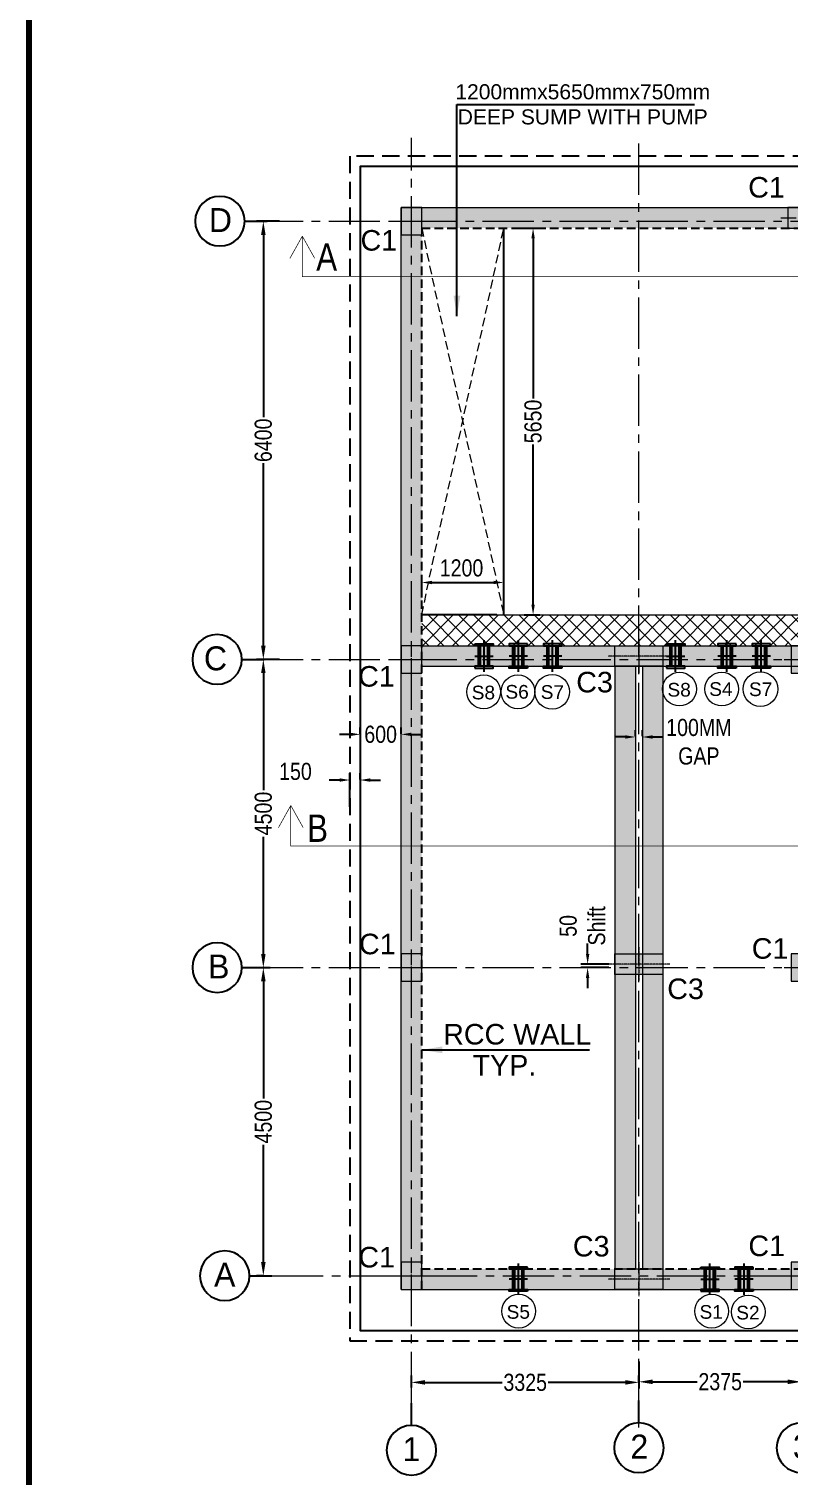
# Model space of a CAD drawing. Header units: inches. Extents: x -82712 to 364260, y -240815 to -94944.
# Drawn here: x -9960 to 1149, y -143851 to -122720 of the extents above; entities that cross this region are included whole.
import ezdxf
from ezdxf.enums import TextEntityAlignment as Align

# ---------------------------------------------------------------- set-up
doc = ezdxf.new("R2010")
doc.units = ezdxf.units.IN
doc.header["$MEASUREMENT"] = 0
for name, pattern in [('$DDT_AUDIT_GENERATED_(C)', [0]), ('CENTER', [2, 1.25, -0.25, 0.25, -0.25]), ('CENTER2', [1.125, 0.75, -0.125, 0.125, -0.125]), ('DASHED2', [0.375, 0.25, -0.125]), ('HIDDEN', [0.375, 0.25, -0.125]), ('{ Leader Line}', [0])]:
    doc.linetypes.add(name, pattern=pattern)
doc.layers.get('Defpoints').update_dxf_attribs({"color": 8})
for name, color, linetype, lineweight in [('CENTER LINE', 1, 'CENTER2', 18), ('COLUMN - HACTH - STR', 25, '$DDT_AUDIT_GENERATED_(C)', 15), ('COLUMN - STR', 6, 'Continuous', 13), ('DIM - TANK', 94, '{ Leader Line}', 13), ('Hach.', 252, 'Continuous', 9), ('HATCH', 252, 'Continuous', 15), ('SECTION', 60, 'Continuous', 30), ('SECTION -  LINE - STR', 3, 'Continuous', 20), ('text', 7, 'Continuous', 25)]:
    doc.layers.add(name, color=color, linetype=linetype, lineweight=lineweight)
for name, color, linetype in [('COL', 6, 'Continuous'), ('COL TEXT', 7, 'Continuous'), ('DIM.', 30, 'Continuous'), ('EDS-PL-FIXT', 30, 'Continuous'), ('EDS-W-SLEEVE', 6, 'Continuous'), ('FP-W-SLEEVE', 6, 'Continuous'), ('Grid', 8, 'CENTER2'), ('PCC', 252, 'DASHED2'), ('RAFT', 5, 'Continuous'), ('TITLE', 7, 'Continuous'), ('WALL', 1, 'Continuous')]:
    doc.layers.add(name, color=color, linetype=linetype)
doc.styles.add('Annotative', font='arial.ttf')
doc.styles.add('ARIAL NARROW', font='ARIALN.TTF')
doc.styles.add('HS', font='ARIALN.TTF', dxfattribs={"height": 0.25})
doc.styles.add('PRADEEP - BOLD - STR', font='ANTQUAB.TTF')
doc.dimstyles.new('ISO-10', dxfattribs={"dimtxt": 125, "dimasz": 100, "dimexe": 30, "dimexo": 60, "dimgap": 30, "dimtad": 0, "dimdec": 0, "dimzin": 0, "dimdsep": 46, "dimtxsty": 'ARIAL NARROW', "dimcen": 0.09, "dimadec": 0, "dimazin": 0, "dimtfac": 1, "dimtdec": 0, "dimtofl": 0, "dimtmove": 0, "dimatfit": 3, "dimfxl": 1, "dimtolj": 1, "dimtzin": 0, "dimlwe": 13, "dimarcsym": 0})
pattern_1 = [(50, (-4520.28, -125326.85), (358.63, -31.376), [37.5, -412.5]), (355, (-4520.28, -125326.85), (-69.3757, 376.096), [30, -330]), (100.4514, (-4490.4, -125329.47), (289.2544, 344.72), [31.87, -350.571]), (46.1842, (-4520.3, -125226.85), (533.621, -82.76), [56.25, -618.75]), (96.6356, (-4475.8, -125233.75), (467.331, 487.059), [47.805, -525.857]), (351.1842, (-4520.3, -125226.85), (467.331, 487.059), [45, -495]), (21, (-4470.28, -125251.85), (298.4535, -201.3094), [37.5, -412.5]), (326, (-4470.28, -125251.85), (121.6577, 362.575), [30, -330]), (71.4514, (-4445.4, -125268.63), (420.111, 161.2656), [31.87, -350.571]), (37.5, (-4520.28, -125326.85), (6.0799, 166.4469), [0, -326, 0, -335, 0, -331.25]), (7.5, (-4520.28, -125326.85), (131.5348, 197.2059), [0, -191, 0, -318.5, 0, -126.25]), (327.5, (-4631.78, -125326.85), (266.9112, -11.2774), [0, -125, 0, -390, 0, -517.5]), (317.5, (-4681.78, -125326.85), (291.593, 50.0525), [0, -162.5, 0, -259, 0, -367.5])]

# ---------------------------------------------------------------- blocks, each defined once
blk = doc.blocks.new('*D570')
at = {"layer": 'Defpoints', "color": 0, "ltscale": 200, "transparency": 16777216}
for p in [(-3020, -130803), (-4220, -131033), (-3020, -131077)]:
    blk.add_point(p, dxfattribs=at)
at = {"layer": 'DIM - TANK', "color": 0, "lineweight": -2, "ltscale": 200, "transparency": 16777216}
for p, q in [((-4220, -131023), (-4220, -130703)), ((-4070, -130803), (-3170, -130803)), ((-3020, -131067), (-3020, -130703))]:
    blk.add_line(p, q, dxfattribs=at)
at = {"layer": 'DIM - TANK', "color": 0, "ltscale": 200, "transparency": 16777216}
for points in [[(-4070, -130778), (-4070, -130828), (-4220, -130803)], [(-3170, -130778), (-3170, -130828), (-3020, -130803)]]:
    blk.add_solid(points, dxfattribs=at)
at = {"layer": 'DIM - TANK', "color": 0, "ltscale": 200, "transparency": 16777216, "insert": (-3638, -130592), "char_height": 250, "attachment_point": 5, "style": 'ARIAL NARROW'}
blk.add_mtext('\\A1;1200', dxfattribs=at)
blk = doc.blocks.new('*D571')
at = {"layer": 'Defpoints', "color": 0, "ltscale": 200, "transparency": 16777216}
for p in [(-2801, -125627), (-2592, -125627), (-2734, -131277)]:
    blk.add_point(p, dxfattribs=at)
at = {"layer": 'DIM - TANK', "color": 0, "lineweight": -2, "ltscale": 200, "transparency": 16777216}
for p, q in [((-2791, -125627), (-2492, -125627)), ((-2592, -125777), (-2592, -128116)), ((-2592, -131127), (-2592, -128788)), ((-2724, -131277), (-2492, -131277))]:
    blk.add_line(p, q, dxfattribs=at)
at = {"layer": 'DIM - TANK', "color": 0, "ltscale": 200, "transparency": 16777216}
for points in [[(-2617, -125777), (-2567, -125777), (-2592, -125627)], [(-2617, -131127), (-2567, -131127), (-2592, -131277)]]:
    blk.add_solid(points, dxfattribs=at)
at = {"layer": 'DIM - TANK', "color": 0, "ltscale": 200, "transparency": 16777216, "insert": (-2592, -128452), "char_height": 250, "attachment_point": 5, "rotation": 90, "style": 'ARIAL NARROW'}
blk.add_mtext('\\A1;5650', dxfattribs=at)
blk = doc.blocks.new('*D576')
at = {"layer": 'Defpoints', "color": 0, "ltscale": 200, "transparency": 16777216}
for p in [(-5120, -133021), (-5120, -133021), (-4520, -133021)]:
    blk.add_point(p, dxfattribs=at)
at = {"layer": 'DIM - TANK', "color": 0, "lineweight": -2, "ltscale": 200, "transparency": 16777216}
for p, q in [((-5270, -133021), (-5420, -133021)), ((-5120, -133011), (-5120, -132921)), ((-4520, -133011), (-4520, -132921)), ((-4370, -133021), (-4220, -133021))]:
    blk.add_line(p, q, dxfattribs=at)
at = {"layer": 'DIM - TANK', "color": 0, "ltscale": 200, "transparency": 16777216}
for points in [[(-5270, -132996), (-5270, -133046), (-5120, -133021)], [(-4370, -132996), (-4370, -133046), (-4520, -133021)]]:
    blk.add_solid(points, dxfattribs=at)
at = {"layer": 'DIM - TANK', "color": 0, "ltscale": 200, "transparency": 16777216, "insert": (-4820, -133021), "char_height": 250, "attachment_point": 5, "style": 'ARIAL NARROW'}
blk.add_mtext('\\A1;600', dxfattribs=at)
blk = doc.blocks.new('*D577')
at = {"layer": 'Defpoints', "color": 0, "ltscale": 200, "transparency": 16777216}
for p in [(-5270, -133688), (-5120, -133688), (-5270, -134091)]:
    blk.add_point(p, dxfattribs=at)
at = {"layer": 'DIM - TANK', "color": 0, "lineweight": -2, "ltscale": 200, "transparency": 16777216}
for p, q in [((-5420, -133688), (-5570, -133688)), ((-5270, -134081), (-5270, -133588)), ((-5120, -133678), (-5120, -133588)), ((-4970, -133688), (-4820, -133688))]:
    blk.add_line(p, q, dxfattribs=at)
at = {"layer": 'DIM - TANK', "color": 0, "ltscale": 200, "transparency": 16777216}
for points in [[(-5420, -133663), (-5420, -133713), (-5270, -133688)], [(-4970, -133663), (-4970, -133713), (-5120, -133688)]]:
    blk.add_solid(points, dxfattribs=at)
at = {"layer": 'DIM - TANK', "color": 0, "ltscale": 200, "transparency": 16777216, "insert": (-6065, -133563), "char_height": 250, "attachment_point": 5, "style": 'ARIAL NARROW'}
blk.add_mtext('\\A1;150', dxfattribs=at)
blk = doc.blocks.new('COL')
at = {"layer": 'COLUMN - HACTH - STR'}
blk.add_hatch(color=256, dxfattribs=at).paths.add_polyline_path([(-0.15, -0.2), (0.15, -0.2), (0.15, 0.2), (-0.15, 0.2)])
at = {"layer": 'CENTER LINE', "ltscale": 0.3}
for p, q in [((0, -0.3), (0, 0.3)), ((-0.25, 0), (0.25, 0))]:
    blk.add_line(p, q, dxfattribs=at)
at = {"layer": 'COLUMN - STR'}
blk.add_lwpolyline([(-0.15, -0.2), (0.15, -0.2), (0.15, 0.2), (-0.15, 0.2)], close=True, dxfattribs=at)
blk = doc.blocks.new('GT')
at = {"layer": 'Grid', "color": 1, "linetype": 'Continuous', "ltscale": 3}
blk.add_line((0, 0.436), (0, 0), dxfattribs=at)
blk.add_circle((0, 0.919), 0.483, dxfattribs=at)
blk = doc.blocks.new('*D951')
at = {"layer": 'Defpoints', "color": 0, "ltscale": 200, "transparency": 16777216}
for p in [(150, -17240), (3475, -17157), (3475, -17157)]:
    blk.add_point(p, dxfattribs=at)
at = {"layer": 'DIM.', "color": 0, "lineweight": -2, "ltscale": 200, "transparency": 16777216}
for p, q in [((150, -17230), (150, -17057)), ((3475, -17147), (3475, -17057)), ((350, -17157), (1476, -17157)), ((3275, -17157), (2149, -17157))]:
    blk.add_line(p, q, dxfattribs=at)
at = {"layer": 'DIM.', "color": 0, "ltscale": 200, "transparency": 16777216}
for points in [[(350, -17123), (350, -17190), (150, -17157)], [(3275, -17123), (3275, -17190), (3475, -17157)]]:
    blk.add_solid(points, dxfattribs=at)
at = {"layer": 'DIM.', "color": 0, "ltscale": 200, "transparency": 16777216, "insert": (1813, -17157), "char_height": 250, "attachment_point": 5, "style": 'ARIAL NARROW'}
blk.add_mtext('\\A1;3325', dxfattribs=at)
blk = doc.blocks.new('*D952')
at = {"layer": 'Defpoints', "color": 0, "ltscale": 200, "transparency": 16777216}
for p in [(5850, -17205), (12050, -17157), (12050, -17268)]:
    blk.add_point(p, dxfattribs=at)
at = {"layer": 'DIM.', "color": 0, "lineweight": -2, "ltscale": 200, "transparency": 16777216}
for p, q in [((5850, -17195), (5850, -17057)), ((12050, -17258), (12050, -17057)), ((6050, -17157), (8614, -17157)), ((11850, -17157), (9286, -17157))]:
    blk.add_line(p, q, dxfattribs=at)
at = {"layer": 'DIM.', "color": 0, "ltscale": 200, "transparency": 16777216}
for points in [[(6050, -17123), (6050, -17190), (5850, -17157)], [(11850, -17123), (11850, -17190), (12050, -17157)]]:
    blk.add_solid(points, dxfattribs=at)
at = {"layer": 'DIM.', "color": 0, "ltscale": 200, "transparency": 16777216, "insert": (8950, -17157), "char_height": 250, "attachment_point": 5, "style": 'ARIAL NARROW'}
blk.add_mtext('\\A1;6200', dxfattribs=at)
blk = doc.blocks.new('*D953')
at = {"layer": 'Defpoints', "color": 0, "ltscale": 200, "transparency": 16777216}
for p in [(12050, -17268), (18200, -17157), (18200, -17240)]:
    blk.add_point(p, dxfattribs=at)
at = {"layer": 'DIM.', "color": 0, "lineweight": -2, "ltscale": 200, "transparency": 16777216}
for p, q in [((12050, -17258), (12050, -17057)), ((18200, -17230), (18200, -17057)), ((12250, -17157), (14789, -17157)), ((18000, -17157), (15461, -17157))]:
    blk.add_line(p, q, dxfattribs=at)
at = {"layer": 'DIM.', "color": 0, "ltscale": 200, "transparency": 16777216}
for points in [[(12250, -17123), (12250, -17190), (12050, -17157)], [(18000, -17123), (18000, -17190), (18200, -17157)]]:
    blk.add_solid(points, dxfattribs=at)
at = {"layer": 'DIM.', "color": 0, "ltscale": 200, "transparency": 16777216, "insert": (15125, -17157), "char_height": 250, "attachment_point": 5, "style": 'ARIAL NARROW'}
blk.add_mtext('\\A1;6150', dxfattribs=at)
blk = doc.blocks.new('*D954')
at = {"layer": 'Defpoints', "color": 0, "ltscale": 200, "transparency": 16777216}
for p in [(-2014, -200), (-1770, -200), (-1770, -6600)]:
    blk.add_point(p, dxfattribs=at)
at = {"layer": 'DIM.', "color": 0, "lineweight": -2, "ltscale": 200, "transparency": 16777216}
for p, q in [((-1780, -200), (-2114, -200)), ((-2014, -400), (-2014, -3064)), ((-2014, -6400), (-2014, -3736)), ((-1780, -6600), (-2114, -6600))]:
    blk.add_line(p, q, dxfattribs=at)
at = {"layer": 'DIM.', "color": 0, "ltscale": 200, "transparency": 16777216}
for points in [[(-2047, -400), (-1981, -400), (-2014, -200)], [(-2047, -6400), (-1981, -6400), (-2014, -6600)]]:
    blk.add_solid(points, dxfattribs=at)
at = {"layer": 'DIM.', "color": 0, "ltscale": 200, "transparency": 16777216, "insert": (-2014, -3400), "char_height": 250, "attachment_point": 5, "rotation": 90, "style": 'ARIAL NARROW'}
blk.add_mtext('\\A1;6400', dxfattribs=at)
blk = doc.blocks.new('*D955')
at = {"layer": 'Defpoints', "color": 0, "ltscale": 200, "transparency": 16777216}
for p in [(-1831, -6600), (-2184, -11100), (-2014, -11100)]:
    blk.add_point(p, dxfattribs=at)
at = {"layer": 'DIM.', "color": 0, "lineweight": -2, "ltscale": 200, "transparency": 16777216}
for p, q in [((-1841, -6600), (-2114, -6600)), ((-2014, -6800), (-2014, -8510)), ((-2014, -10900), (-2014, -9190)), ((-2174, -11100), (-1914, -11100))]:
    blk.add_line(p, q, dxfattribs=at)
at = {"layer": 'DIM.', "color": 0, "ltscale": 200, "transparency": 16777216}
for points in [[(-2047, -6800), (-1981, -6800), (-2014, -6600)], [(-2047, -10900), (-1981, -10900), (-2014, -11100)]]:
    blk.add_solid(points, dxfattribs=at)
at = {"layer": 'DIM.', "color": 0, "ltscale": 200, "transparency": 16777216, "insert": (-2014, -8850), "char_height": 250, "attachment_point": 5, "rotation": 90, "style": 'ARIAL NARROW'}
blk.add_mtext('\\A1;4500', dxfattribs=at)
blk = doc.blocks.new('*D956')
at = {"layer": 'Defpoints', "color": 0, "ltscale": 200, "transparency": 16777216}
for p in [(-2184, -11100), (-2014, -15600), (-2008, -15600)]:
    blk.add_point(p, dxfattribs=at)
at = {"layer": 'DIM.', "color": 0, "lineweight": -2, "ltscale": 200, "transparency": 16777216}
for p, q in [((-2174, -11100), (-1914, -11100)), ((-2014, -11300), (-2014, -13010)), ((-2014, -15400), (-2014, -13690)), ((-2018, -15600), (-2114, -15600))]:
    blk.add_line(p, q, dxfattribs=at)
at = {"layer": 'DIM.', "color": 0, "ltscale": 200, "transparency": 16777216}
for points in [[(-2047, -11300), (-1981, -11300), (-2014, -11100)], [(-2047, -15400), (-1981, -15400), (-2014, -15600)]]:
    blk.add_solid(points, dxfattribs=at)
at = {"layer": 'DIM.', "color": 0, "ltscale": 200, "transparency": 16777216, "insert": (-2014, -13350), "char_height": 250, "attachment_point": 5, "rotation": 90, "style": 'ARIAL NARROW'}
blk.add_mtext('\\A1;4500', dxfattribs=at)
blk = doc.blocks.new('*D790')
at = {"layer": 'Defpoints', "color": 0, "ltscale": 200, "transparency": 16777216}
for p in [(3475, -16843), (5850, -16843), (5850, -17148)]:
    blk.add_point(p, dxfattribs=at)
at = {"layer": 'DIM.', "color": 0, "lineweight": -2, "ltscale": 200, "transparency": 16777216}
for p, q in [((3475, -16853), (3475, -17248)), ((5850, -16853), (5850, -17248)), ((3675, -17148), (4324, -17148)), ((5650, -17148), (5001, -17148))]:
    blk.add_line(p, q, dxfattribs=at)
at = {"layer": 'DIM.', "color": 0, "ltscale": 200, "transparency": 16777216}
for points in [[(3675, -17115), (3675, -17182), (3475, -17148)], [(5650, -17115), (5650, -17182), (5850, -17148)]]:
    blk.add_solid(points, dxfattribs=at)
at = {"layer": 'DIM.', "color": 0, "ltscale": 200, "transparency": 16777216, "insert": (4663, -17148), "char_height": 250, "attachment_point": 5, "style": 'ARIAL NARROW'}
blk.add_mtext('\\A1;2375', dxfattribs=at)
blk = doc.blocks.new('*D791')
at = {"layer": 'Defpoints', "color": 0, "ltscale": 200, "transparency": 16777216}
for p in [(-1795, -136377), (-1473, -136377), (-1473, -136427)]:
    blk.add_point(p, dxfattribs=at)
at = {"layer": 'DIM - TANK', "color": 0, "lineweight": -2, "ltscale": 200, "transparency": 16777216}
for p, q in [((-1795, -136227), (-1795, -136077)), ((-1483, -136377), (-1895, -136377)), ((-1483, -136427), (-1895, -136427)), ((-1795, -136577), (-1795, -136727))]:
    blk.add_line(p, q, dxfattribs=at)
at = {"layer": 'DIM - TANK', "color": 0, "ltscale": 200, "transparency": 16777216}
for points in [[(-1820, -136227), (-1770, -136227), (-1795, -136377)], [(-1820, -136577), (-1770, -136577), (-1795, -136427)]]:
    blk.add_solid(points, dxfattribs=at)
at = {"layer": 'DIM - TANK', "color": 0, "ltscale": 200, "transparency": 16777216, "insert": (-1870, -135818), "char_height": 250, "attachment_point": 5, "rotation": 90, "style": 'ARIAL NARROW'}
blk.add_mtext('\\A1;50\\PShift', dxfattribs=at)
blk = doc.blocks.new('*D798')
at = {"layer": 'Defpoints', "color": 0, "ltscale": 200, "transparency": 16777216}
for p in [(-1095, -133059), (-995, -133059), (-995, -133059)]:
    blk.add_point(p, dxfattribs=at)
at = {"layer": 'DIM - TANK', "color": 0, "lineweight": -2, "ltscale": 200, "transparency": 16777216}
for p, q in [((-1245, -133059), (-1395, -133059)), ((-1095, -133049), (-1095, -132959)), ((-995, -133049), (-995, -132959)), ((-845, -133059), (-695, -133059))]:
    blk.add_line(p, q, dxfattribs=at)
at = {"layer": 'DIM - TANK', "color": 0, "ltscale": 200, "transparency": 16777216}
for points in [[(-1245, -133034), (-1245, -133084), (-1095, -133059)], [(-845, -133034), (-845, -133084), (-995, -133059)]]:
    blk.add_solid(points, dxfattribs=at)
at = {"layer": 'DIM - TANK', "color": 0, "ltscale": 200, "transparency": 16777216, "insert": (-169, -133130), "char_height": 250, "attachment_point": 5, "style": 'ARIAL NARROW'}
blk.add_mtext('\\A1;100MM\\PGAP', dxfattribs=at)
blk = doc.blocks.new('SL100')
at = {"layer": 'FP-W-SLEEVE', "color": 9, "linetype": 'CENTER'}
for p, q in [((0, -0.215), (0, 0.215)), ((-0.125, 0), (0.125, 0))]:
    blk.add_line(p, q, dxfattribs=at)
at = {"layer": 'FP-W-SLEEVE'}
for p, q in [((-0.075, -0.14), (-0.075, 0.14)), ((-0.05, -0.14), (-0.05, 0.14)), ((0.05, -0.14), (0.05, 0.14)), ((0.075, -0.14), (0.075, 0.14))]:
    blk.add_line(p, q, dxfattribs=at)
for points in [[(-0.125, 0.165), (0.125, 0.165), (0.125, 0.14), (-0.125, 0.14)], [(-0.125, -0.165), (0.125, -0.165), (0.125, -0.14), (-0.125, -0.14)]]:
    blk.add_lwpolyline(points, close=True, dxfattribs=at)
blk = doc.blocks.new('A$C0B0C7C4F')
at = {"layer": 'EDS-W-SLEEVE', "yscale": 1071.742313858423, "zscale": 1071.742313858423}
for p, xscale in [((1213, -6550), 1071.742313858423), ((1713, -6550), -1071.742313858423), ((2213, -6550), -1071.742313858423), ((4012, -6550), 1071.742313858423), ((4762, -6550), -1071.742313858423), ((5262, -6550), -1071.742313858423), ((1713, -15650), -1071.742313858423), ((4512, -15650), 1071.742313858423), ((5012, -15650), -1071.742313858423)]:
    blk.add_blockref('SL100', p, dxfattribs=dict(at, xscale=xscale))
blk = doc.blocks.new('A$C380922C6')
at = {"layer": 'COLUMN - HACTH - STR'}
for points in [[(3125, -6700), (3125, -6400), (3825, -6400), (3825, -6700)], [(3125, -11200), (3125, -10900), (3825, -10900), (3825, -11200)], [(3125, -15800), (3125, -15500), (3825, -15500), (3825, -15800)]]:
    blk.add_hatch(color=256, dxfattribs=at).paths.add_polyline_path(points)
at = {"layer": 'CENTER LINE'}
blk.add_lwpolyline([(3475, -6300), (3475, -6800)], dxfattribs=at)
at = {"layer": 'CENTER LINE', "ltscale": 0.3}
for points in [[(3925, -6550), (3025, -6550)], [(3475, -10800), (3475, -11300)], [(3925, -11050), (3025, -11050)], [(3475, -15400), (3475, -15900)], [(3925, -15650), (3025, -15650)]]:
    blk.add_lwpolyline(points, dxfattribs=at)
at = {"layer": 'COLUMN - STR'}
for points in [[(3125, -6700), (3125, -6400), (3825, -6400), (3825, -6700)], [(3125, -11200), (3125, -10900), (3825, -10900), (3825, -11200)], [(3125, -15800), (3125, -15500), (3825, -15500), (3825, -15800)]]:
    blk.add_lwpolyline(points, close=True, dxfattribs=at)
at = {"layer": 'Grid', "color": 251, "lineweight": 13, "ltscale": 1000}
for p, q in [((150, -17458.5), (150, 1015.3)), ((3475, -17814.2), (3475, 1051.6)), ((5850, -17422.2), (5850, 1051.6)), ((12050, -17422.2), (12050, 1051.6)), ((18200, -17458.5), (18200, 1015.3)), ((-2184.1, -200), (18721.5, -200)), ((-2184.1, -6600), (18810.1, -6600)), ((-2184.1, -11100), (18810.1, -11100)), ((-1888.6, -15600), (18684.7, -15600))]:
    blk.add_line(p, q, dxfattribs=at)
at = {"layer": 'COL', "xscale": 1000, "yscale": 1000, "zscale": 1000}
for p in [(150, -200), (18200, -200), (150, -6600), (5850, -6600), (12050, -6600), (18200, -6600), (150, -11100), (5850, -11100), (12050, -11100), (18200, -11100), (150, -15600), (5850, -15600), (12050, -15600), (18200, -15600)]:
    blk.add_blockref('COL', p, dxfattribs=at)
at = {"layer": 'COL', "xscale": 1000, "yscale": 1000, "zscale": 1000, "rotation": 270}
for p in [(5850, -150), (12100, -150)]:
    blk.add_blockref('COL', p, dxfattribs=at)
at = {"layer": 'Grid', "color": 1, "zscale": 750}
for p, xscale, yscale, rotation in [((-1959.6, -200), -750.0000000000032, 750.0000000000032, 90), ((-2000, -6600), -750.0000000000032, 750.0000000000032, 90), ((-2000.1, -11100), -750.0000000000032, 750.0000000000032, 90), ((-1888.6, -15600), -750.0000000000032, 750.0000000000032, 90), ((150, -17458.5), -750, 750, 180), ((3475, -17422.2), -750, 750, 180), ((5850, -17422.2), -750, 750, 180), ((12050, -17456.1), -750, 750, 180), ((18200, -17458.5), -750, 750, 180)]:
    blk.add_blockref('GT', p, dxfattribs=dict(at, xscale=xscale, yscale=yscale, rotation=rotation))
at = {"layer": 'Grid', "color": 1, "style": 'PRADEEP - BOLD - STR'}
for s, p in [('D', (-2640.9, -358.8)), ('C', (-2713.3, -6758.8)), ('B', (-2665.4, -11258.8)), ('A', (-2577.9, -15758.8)), ('1', (150, -18306.7)), ('2', (3480.8, -18269)), ('3', (5855.8, -18269)), ('4', (12050, -18304.3)), ('5', (18200, -18306.7))]:
    blk.add_text(s, height=350, dxfattribs=at).set_placement(p, align=Align.CENTER)
at = {"layer": 'DIM.', "ltscale": 200}
for base, p1, p2, angle, picture, middle in [((-2013.9, -200), (-1770.5, -6600), (-1770.5, -200), 270, '*D954', (-2013.9, -3400)), ((-2013.9, -11100), (-1830.5, -6600), (-2184.1, -11100), 90, '*D955', (-2013.9, -8850)), ((-2013.9, -15600), (-2184.1, -11100), (-2008.1, -15600), 90, '*D956', (-2013.9, -13350))]:
    dim = blk.add_linear_dim(base=base, p1=p1, p2=p2, angle=angle, dimstyle='ISO-10', override={"dimtxt": 250, "dimasz": 200, "dimexe": 100, "dimexo": 10, "dimdle": 100, "dimlwe": 65534}, dxfattribs=at)
    dim.commit()
    dim.dimension.update_dxf_attribs({"geometry": picture, "text_midpoint": middle})
for base, p1, p2, picture, middle in [((5850, -17148.3), (3475, -16843.2), (5850, -16843.2), '*D790', (4662.5, -17148.3)), ((3475, -17156.8), (150, -17240.1), (3475, -17156.8), '*D951', (1812.5, -17156.8)), ((12050, -17156.8), (5850, -17205.4), (12050, -17268.2), '*D952', (8950, -17156.8)), ((18200, -17156.8), (12050, -17268.2), (18200, -17240.1), '*D953', (15125, -17156.8))]:
    dim = blk.add_linear_dim(base=base, p1=p1, p2=p2, dimstyle='ISO-10', override={"dimtxt": 250, "dimasz": 200, "dimexe": 100, "dimexo": 10, "dimdle": 100, "dimlwe": 65534}, dxfattribs=at)
    dim.commit()
    dim.dimension.update_dxf_attribs({"geometry": picture, "text_midpoint": middle})

msp = doc.modelspace()

# ---------------------------------------------------------------- hatches: boundary and pattern name
h = msp.add_hatch()
h.set_pattern_fill('AR-CONC', color=253, scale=50)
h.set_pattern_definition(pattern_1)
h.paths.add_polyline_path([(-4520.278, -125326.8525), (13529.722, -125326.8525), (13529.722, -125626.8525), (-4520.278, -125626.8525)])
h = msp.add_hatch()
h.set_pattern_fill('AR-CONC', color=253, scale=50)
h.set_pattern_definition(pattern_1)
h.paths.add_polyline_path([(-4520.278, -125626.8525), (-4220.278, -125626.8525), (-4220.278, -141126.8525), (-4520.278, -141126.8525)])
h = msp.add_hatch()
h.set_pattern_fill('AR-CONC', color=253, scale=50)
h.set_pattern_definition(pattern_1)
h.paths.add_polyline_path([(-4220.278, -132026.8525), (13529.722, -132026.8525), (13529.722, -131726.8525), (-4220.278, -131726.8525)])
h = msp.add_hatch()
h.set_pattern_fill('AR-CONC', color=253, scale=50)
h.set_pattern_definition([(50, (-4495.28, -125326.85), (358.63, -31.376), [37.5, -412.5]), (355, (-4495.28, -125326.85), (-69.376, 376.096), [30, -330]), (100.4514, (-4465.4, -125329.47), (289.2544, 344.72), [31.87, -350.571]), (46.1842, (-4495.3, -125226.85), (533.621, -82.76), [56.25, -618.75]), (96.6356, (-4450.8, -125233.75), (467.331, 487.06), [47.805, -525.857]), (351.184, (-4495.3, -125226.85), (467.331, 487.06), [45, -495]), (21, (-4445.28, -125251.85), (298.4535, -201.3094), [37.5, -412.5]), (326, (-4445.28, -125251.85), (121.658, 362.575), [30, -330]), (71.4514, (-4420.4, -125268.63), (420.111, 161.2656), [31.87, -350.571]), (37.5, (-4495.28, -125326.85), (6.0799, 166.4469), [0, -326, 0, -335, 0, -331.25]), (7.5, (-4495.28, -125326.85), (131.5348, 197.2059), [0, -191, 0, -318.5, 0, -126.25]), (327.5, (-4606.78, -125326.85), (266.9112, -11.2774), [0, -125, 0, -390, 0, -517.5]), (317.5, (-4656.78, -125326.85), (291.593, 50.0525), [0, -162.5, 0, -259, 0, -367.5])])
h.paths.add_polyline_path([(-1395.278, -140826.8525), (-1095.278, -140826.8525), (-1095.278, -132026.8525), (-1395.278, -132026.8525)])
h = msp.add_hatch()
h.set_pattern_fill('AR-CONC', color=253, scale=50)
h.set_pattern_definition([(50, (-4545.28, -125326.85), (358.63, -31.376), [37.5, -412.5]), (355, (-4545.28, -125326.85), (-69.376, 376.096), [30, -330]), (100.4514, (-4515.4, -125329.47), (289.2544, 344.72), [31.87, -350.571]), (46.1842, (-4545.3, -125226.85), (533.621, -82.76), [56.25, -618.75]), (96.6356, (-4500.8, -125233.75), (467.331, 487.06), [47.805, -525.857]), (351.184, (-4545.3, -125226.85), (467.331, 487.06), [45, -495]), (21, (-4495.28, -125251.85), (298.4535, -201.3094), [37.5, -412.5]), (326, (-4495.28, -125251.85), (121.658, 362.575), [30, -330]), (71.4514, (-4470.4, -125268.63), (420.111, 161.2656), [31.87, -350.571]), (37.5, (-4545.28, -125326.85), (6.0799, 166.4469), [0, -326, 0, -335, 0, -331.25]), (7.5, (-4545.28, -125326.85), (131.5348, 197.2059), [0, -191, 0, -318.5, 0, -126.25]), (327.5, (-4656.78, -125326.85), (266.9112, -11.2774), [0, -125, 0, -390, 0, -517.5]), (317.5, (-4706.78, -125326.85), (291.593, 50.0525), [0, -162.5, 0, -259, 0, -367.5])])
h.paths.add_polyline_path([(-995.278, -132026.8525), (-695.278, -132026.8525), (-695.278, -140826.8525), (-995.278, -140826.8525)])
h = msp.add_hatch()
h.set_pattern_fill('AR-CONC', color=253, scale=50)
h.set_pattern_definition(pattern_1)
h.paths.add_polyline_path([(13529.722, -140826.8525), (-4220.278, -140826.8525), (-4220.278, -141126.8525), (13529.722, -141126.8525)])
at = {"layer": 'Hach.', "ltscale": 2}
h = msp.add_hatch(dxfattribs=at)
h.set_pattern_fill('ANSI37', color=256, scale=1250, angle=90)
h.set_pattern_definition([(135, (8261914.73, -154634732.87), (-110.48543456, -110.48543456), []), (225, (8261914.73, -154634732.87), (110.48543456, -110.48543456), [])])
h.paths.add_polyline_path([(1393.6724, -131646.8525), (1393.6724, -131671.8525), (1268.6724, -131671.8525), (1268.6724, -131646.8525)], flags=16)
h.paths.add_polyline_path([(1268.6724, -131646.8525), (1268.6724, -131671.8525), (1143.6724, -131671.8525), (1143.6724, -131646.8525)], flags=16)
h.paths.add_polyline_path([(5720.1579, -131671.8525), (5745.1579, -131671.8525), (5745.1579, -131276.8525), (1793.6724, -131276.8525), (1793.6724, -131646.8525), (1868.6724, -131646.8525), (1868.6724, -131671.8525), (1818.6724, -131671.8525), (1818.6724, -131726.8525), (5720.1579, -131726.8525)])
h.paths.add_polyline_path([(9424.7759, -131726.8525), (9424.7759, -131276.8525), (5845.1579, -131276.8525), (5845.1579, -131671.8525), (5870.1579, -131671.8525), (5870.1579, -131726.8525)])
h.paths.add_polyline_path([(13629.722, -131726.8525), (13629.722, -131276.8525), (9424.7759, -131276.8525), (9424.7759, -131726.8525)])
h.paths.add_polyline_path([(-4220.278, -131276.8525), (-4220.278, -131726.8525), (1318.6724, -131726.8525), (1318.6724, -131671.8525), (1343.6724, -131671.8525), (1343.6724, -131726.8525), (1743.6724, -131726.8525), (1743.6724, -131276.8525)])

# ---------------------------------------------------------------- linework, layer by layer
at = {"layer": 'EDS-PL-FIXT'}
msp.add_line((-3020.278, -131276.8525), (-3020.278, -125626.8525), dxfattribs=at)
msp.add_lwpolyline([(-3120.278, -131276.8525), (-4220.278, -131276.8525)], dxfattribs=at)
at = {"layer": 'Hach.', "ltscale": 2}
msp.add_line((-4220.278, -131276.8525), (13629.722, -131276.8525), dxfattribs=at)
at = {"layer": 'HATCH', "linetype": 'HIDDEN', "ltscale": 500}
for p, q in [((-4220.278, -131276.8525), (-3020.278, -125626.8525)), ((-4220.278, -125626.8525), (-3020.278, -131276.8525))]:
    msp.add_line(p, q, dxfattribs=at)
at = {"layer": 'PCC', "ltscale": 1000}
msp.add_lwpolyline([(14579.722, -141876.8525), (14579.722, -124576.8525), (-5270.278, -124576.8525), (-5270.278, -141876.8525)], close=True, dxfattribs=at)
at = {"layer": 'RAFT'}
msp.add_lwpolyline([(14429.722, -141726.8525), (14429.722, -124726.8525), (-5120.278, -124726.8525), (-5120.278, -141726.8525)], close=True, dxfattribs=at)
at = {"layer": 'SECTION', "color": 253, "linetype": 'CENTER2', "lineweight": 15, "ltscale": 1500, "const_width": 10}
for points in [[(-5964.6236, -125745.0231), (-6145.8114, -126070.1609)], [(-5964.6236, -125745.0231), (-5964.6236, -126337.0368), (15446.8829, -126337.0368), (15446.8829, -125745.0231)], [(-5964.6236, -125745.0231), (-5783.4358, -126070.1609)], [(-6132.7558, -134058.9373), (-6313.9436, -134384.0751)], [(-6132.7558, -134058.9373), (-6132.7558, -134650.951), (15655.591, -134650.951), (15655.591, -134058.9373)], [(-6132.7558, -134058.9373), (-5951.568, -134384.0751)]]:
    msp.add_lwpolyline(points, dxfattribs=at)
at = {"layer": 'SECTION -  LINE - STR'}
for p, q in [((-4220.278, -131726.8525), (13529.722, -131726.8525)), ((-4220.278, -132026.8525), (13529.722, -132026.8525)), ((-4520.278, -141126.8525), (5379.722, -141126.8525))]:
    msp.add_line(p, q, dxfattribs=at)
for points in [[(-4520.278, -141126.8525), (-4520.278, -125326.8525), (13829.722, -125326.8525), (13829.722, -141126.8525)], [(-1395.278, -132026.8525), (-1395.278, -140826.8525)], [(-1095.278, -132026.8525), (-1095.278, -140826.8525)], [(-995.278, -132026.8525), (-995.278, -140826.8525)], [(-695.278, -132026.8525), (-695.278, -140826.8525)]]:
    msp.add_lwpolyline(points, dxfattribs=at)
for centre, radius in [((-3312.8695, -132399.7705), 246.801), ((-2812.8695, -132399.7705), 246.801), ((-2312.8695, -132399.7705), 253.199), ((-452.1895, -132359.4107), 246.801), ((165.6272, -132359.4107), 246.801), ((731.2214, -132359.4107), 253.199), ((-2802.6305, -141444.4494), 246.801), ((17.1974, -141444.4494), 246.801), ((553.7875, -141455.1935), 246.801)]:
    msp.add_circle(centre, radius, dxfattribs=at)
at = {"layer": 'TITLE', "color": 125, "lineweight": 100}
msp.add_lwpolyline([(-9960.2533, -113199.2064), (-9960.2533, -158444.083), (54098.5702, -158444.083), (54098.5702, -113199.2064)], close=True, dxfattribs=at)
msp.add_lwpolyline([(-9960.2533, -113199.2064), (-9960.2533, -158444.083), (54098.5702, -158444.083), (54098.5702, -113199.2064)], close=True, dxfattribs=at)
at = {"layer": 'WALL', "linetype": 'DASHED2', "ltscale": 500}
for p, q in [((-4220.278, -125626.8525), (13529.722, -125626.8525)), ((-4220.278, -141126.8525), (-4220.278, -125726.8525)), ((-4220.278, -140826.8525), (13529.722, -140826.8525))]:
    msp.add_line(p, q, dxfattribs=at)

# ---------------------------------------------------------------- block references
at = {"color": 3}
for name in ['A$C380922C6', 'A$C0B0C7C4F']:
    msp.add_blockref(name, (-4520.278, -125326.8525), dxfattribs=at)

# ---------------------------------------------------------------- texts
at = {"layer": 'COL TEXT', "char_height": 300, "width": 1062.269739, "attachment_point": 5, "style": 'Annotative'}
for s, insert in [('\\A1;C1', (819.7233, -125034.1393)), ('\\A1;C1', (-4845.4645, -125808.9386)), ('\\A1;C1', (-4881.3506, -132175.7524)), ('\\A1;C3', (-1693.0782, -132259.9938)), ('\\A1;C1', (-4868.0413, -136084.0387)), ('\\A1;C1', (871.6659, -136149.4289)), ('\\A1;C3', (-363.394, -136738.3365)), ('\\A1;C1', (-4878.5027, -140657.3608)), ('\\A1;C3', (-1742.3234, -140497.0767)), ('\\A1;C1', (822.5053, -140491.9195))]:
    msp.add_mtext(s, dxfattribs=dict(at, insert=insert))
at = {"layer": 'SECTION -  LINE - STR', "attachment_point": 5, "style": 'Annotative'}
for s, insert, char_height, width in [('1200mmx5650mmx750mm DEEP SUMP WITH PUMP', (-1866.2455, -123822.3658, 0.0054), 220, 4087.604367), ('S8', (-457.6573, -132370.8501), 200, 2900.113261), ('S4', (152.5959, -132360.5247), 200, 2900.113261), ('S7', (733.8963, -132363.6619), 200, 2900.113261), ('S8', (-3318.3373, -132411.21), 200, 2900.113261), ('S6', (-2825.9009, -132400.8845), 200, 2900.113261), ('S7', (-2310.1946, -132404.0218), 200, 2900.113261), ('\\A1;RCC WALL', (-2823.5317, -137401.8491), 300, 3960.858037), ('\\A1;TYP.', (-3010.427, -137853.3082), 300, 1062.269739), ('S5', (-2808.0983, -141455.8889), 200, 2900.113261), ('S1', (11.7296, -141455.8889), 200, 2900.113261), ('S2', (548.3198, -141466.633), 200, 2900.113261)]:
    msp.add_mtext(s, dxfattribs=dict(at, insert=insert, char_height=char_height, width=width))
at = {"layer": 'text', "style": 'HS'}
for s, p in [('A', (-5761.3443, -126250.4613)), ('B', (-5894.958, -134591.2676))]:
    msp.add_text(s, height=400, rotation=359.9998014, dxfattribs=at).set_placement(p)

# ---------------------------------------------------------------- dimensions: what is measured, and where the dimension line sits
at = {"layer": 'DIM - TANK', "ltscale": 200}
dim = msp.add_linear_dim(base=(-2591.7735, -125626.8525), p1=(-2733.6367, -131276.8525), p2=(-2801.0257, -125626.8525), angle=90, dimstyle='ISO-10', override={"dimtxt": 250, "dimasz": 150, "dimexe": 100, "dimexo": 10, "dimdle": 100, "dimtmove": 2, "dimlwe": 65534}, dxfattribs=at)
dim.commit()
dim.dimension.update_dxf_attribs({"geometry": '*D571', "text_midpoint": (-2591.7735, -128451.8525)})
for base, p1, p2, picture, middle in [((-3020.278, -130802.6628), (-4220.278, -131033.131), (-3020.278, -131076.6555), '*D570', (-3638.021, -130592.19)), ((-5270.278, -133687.5182), (-5120.278, -133687.5182), (-5270.278, -134090.592), '*D577', (-6065.1284, -133562.6622))]:
    dim = msp.add_linear_dim(base=base, p1=p1, p2=p2, dimstyle='ISO-10', override={"dimtxt": 250, "dimasz": 150, "dimexe": 100, "dimexo": 10, "dimdle": 100, "dimtmove": 2, "dimlwe": 65534}, dxfattribs=at)
    dim.commit()
    dim.dimension.update_dxf_attribs({"geometry": picture, "text_midpoint": middle, "dimtype": 160})
dim = msp.add_linear_dim(base=(-5120.278, -133021.3983), p1=(-4520.278, -133021.3983), p2=(-5120.278, -133021.3983), dimstyle='ISO-10', override={"dimtxt": 250, "dimasz": 150, "dimexe": 100, "dimexo": 10, "dimdle": 100, "dimtmove": 2, "dimlwe": 65534}, dxfattribs=at)
dim.commit()
dim.dimension.update_dxf_attribs({"geometry": '*D576', "text_midpoint": (-4820.278, -133021.3983)})
dim = msp.add_linear_dim(base=(-995.278, -133059.1974), p1=(-1095.278, -133059.1974), p2=(-995.278, -133059.1974), text='<>MM\\XGAP', dimstyle='ISO-10', override={"dimtxt": 250, "dimasz": 150, "dimexe": 100, "dimexo": 10, "dimdle": 100, "dimtmove": 2, "dimlwe": 65534}, dxfattribs=at)
dim.commit()
dim.dimension.update_dxf_attribs({"geometry": '*D798', "text_midpoint": (-168.8727, -133130.2509), "dimtype": 160})
dim = msp.add_linear_dim(base=(-1795.0749, -136376.8525), p1=(-1473.1783, -136426.8525), p2=(-1473.1783, -136376.8525), angle=90, text='<>\\XShift', dimstyle='ISO-10', override={"dimtxt": 250, "dimasz": 150, "dimexe": 100, "dimexo": 10, "dimdle": 100, "dimtmove": 2, "dimlwe": 65534}, dxfattribs=at)
dim.commit()
dim.dimension.update_dxf_attribs({"geometry": '*D791', "text_midpoint": (-1869.8176, -135818.4217), "dimtype": 160})

# ---------------------------------------------------------------- leaders
at = {"layer": 'DIM.', "ltscale": 200}
for points in [[(-3704.5574, -126915.0789), (-3704.5574, -123824.5546), (-234.3001, -123824.5546)], [(-4220.278, -137627.6618), (-1767.6809, -137627.6618)]]:
    msp.add_leader(points, dimstyle='ISO-10', override={"dimtxt": 150, "dimasz": 300, "dimexe": 100, "dimexo": 10, "dimdle": 100, "dimlwe": 65534}, dxfattribs=at)

doc.saveas('drawing.dxf')
